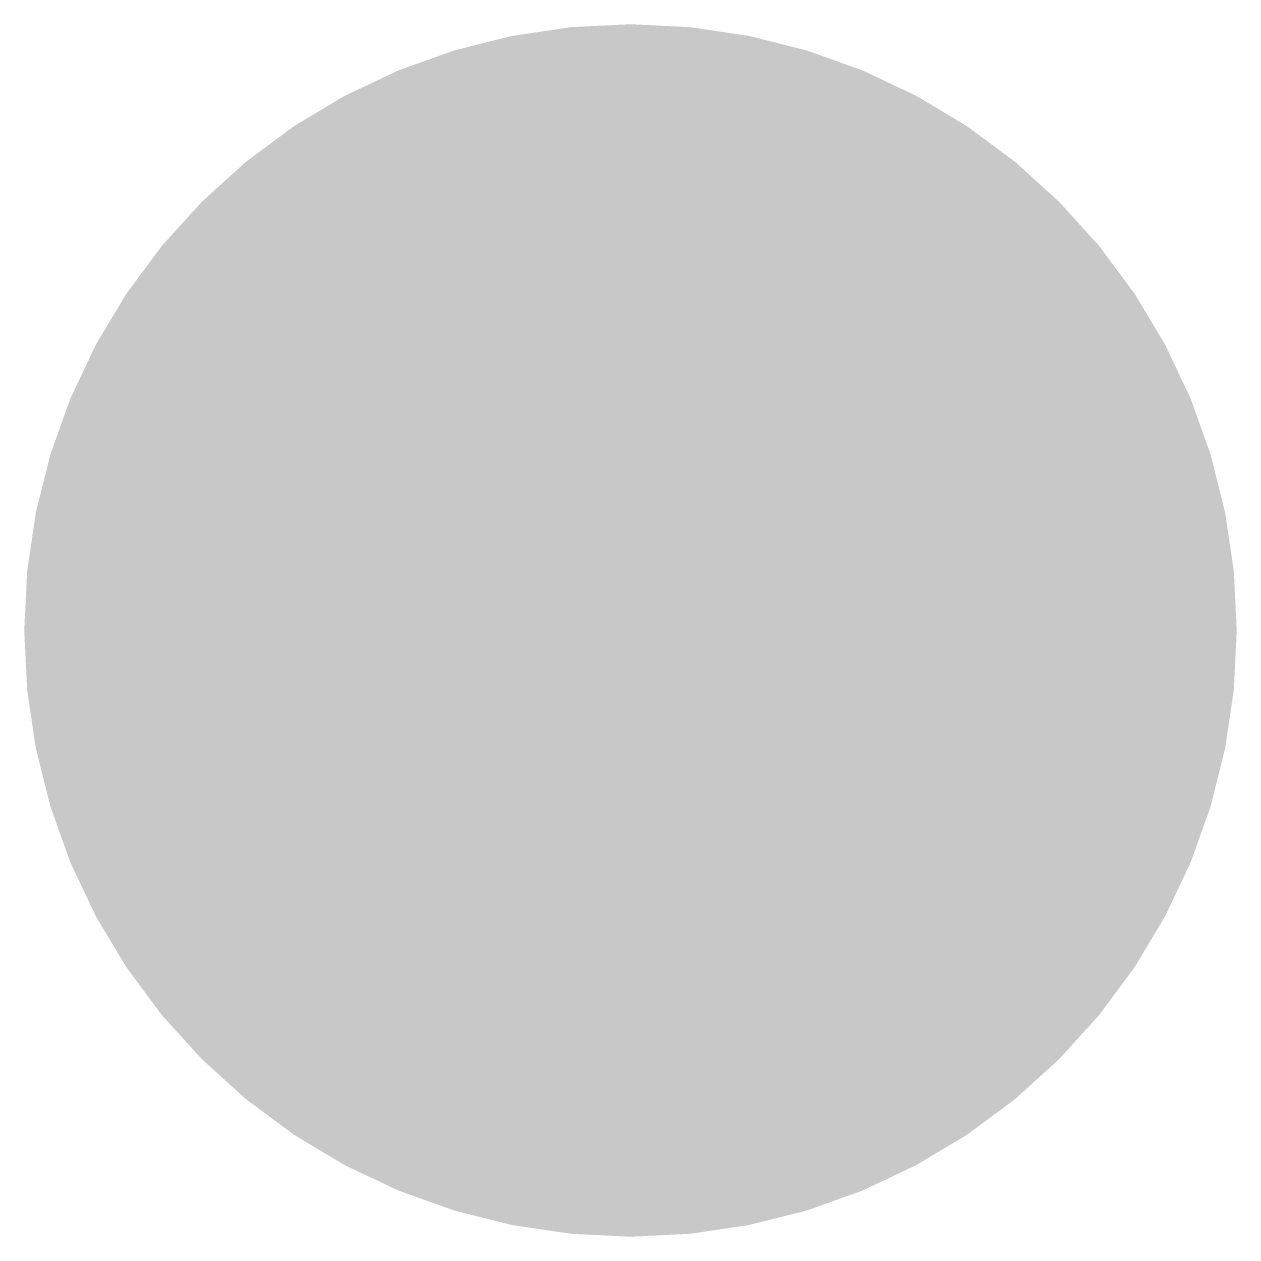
# Model space of a CAD drawing. Extents: x -0.05 to 2.05, y -1.06 to 1.04.
import ezdxf

# ---------------------------------------------------------------- set-up
doc = ezdxf.new("R2010")
doc.units = 0
doc.header["$MEASUREMENT"] = 0
doc.layers.get('0').update_dxf_attribs({"color": 200, "linetype": 'CONTINUOUS'})

msp = doc.modelspace()

# ---------------------------------------------------------------- hatches: boundary and pattern name
h = msp.add_hatch(color=255)
edge = h.paths.add_edge_path()
edge.add_arc((1.0029, -0.0085), 0.95, 0, 360)

# ---------------------------------------------------------------- linework, layer by layer
at = {"const_width": 0.1}
msp.add_lwpolyline([(0.0029, -0.0085, 1), (2.0029, -0.0085, 1), (0.0029, -0.0085, 1.45834)], format="xyb", dxfattribs=at)
for points in [[(0.0029, -0.0085), (2.0029, -0.0085)], [(1.0029, -0.0085), (1.0029, -1.0085)]]:
    msp.add_lwpolyline(points, dxfattribs=at)

doc.saveas('drawing.dxf')
